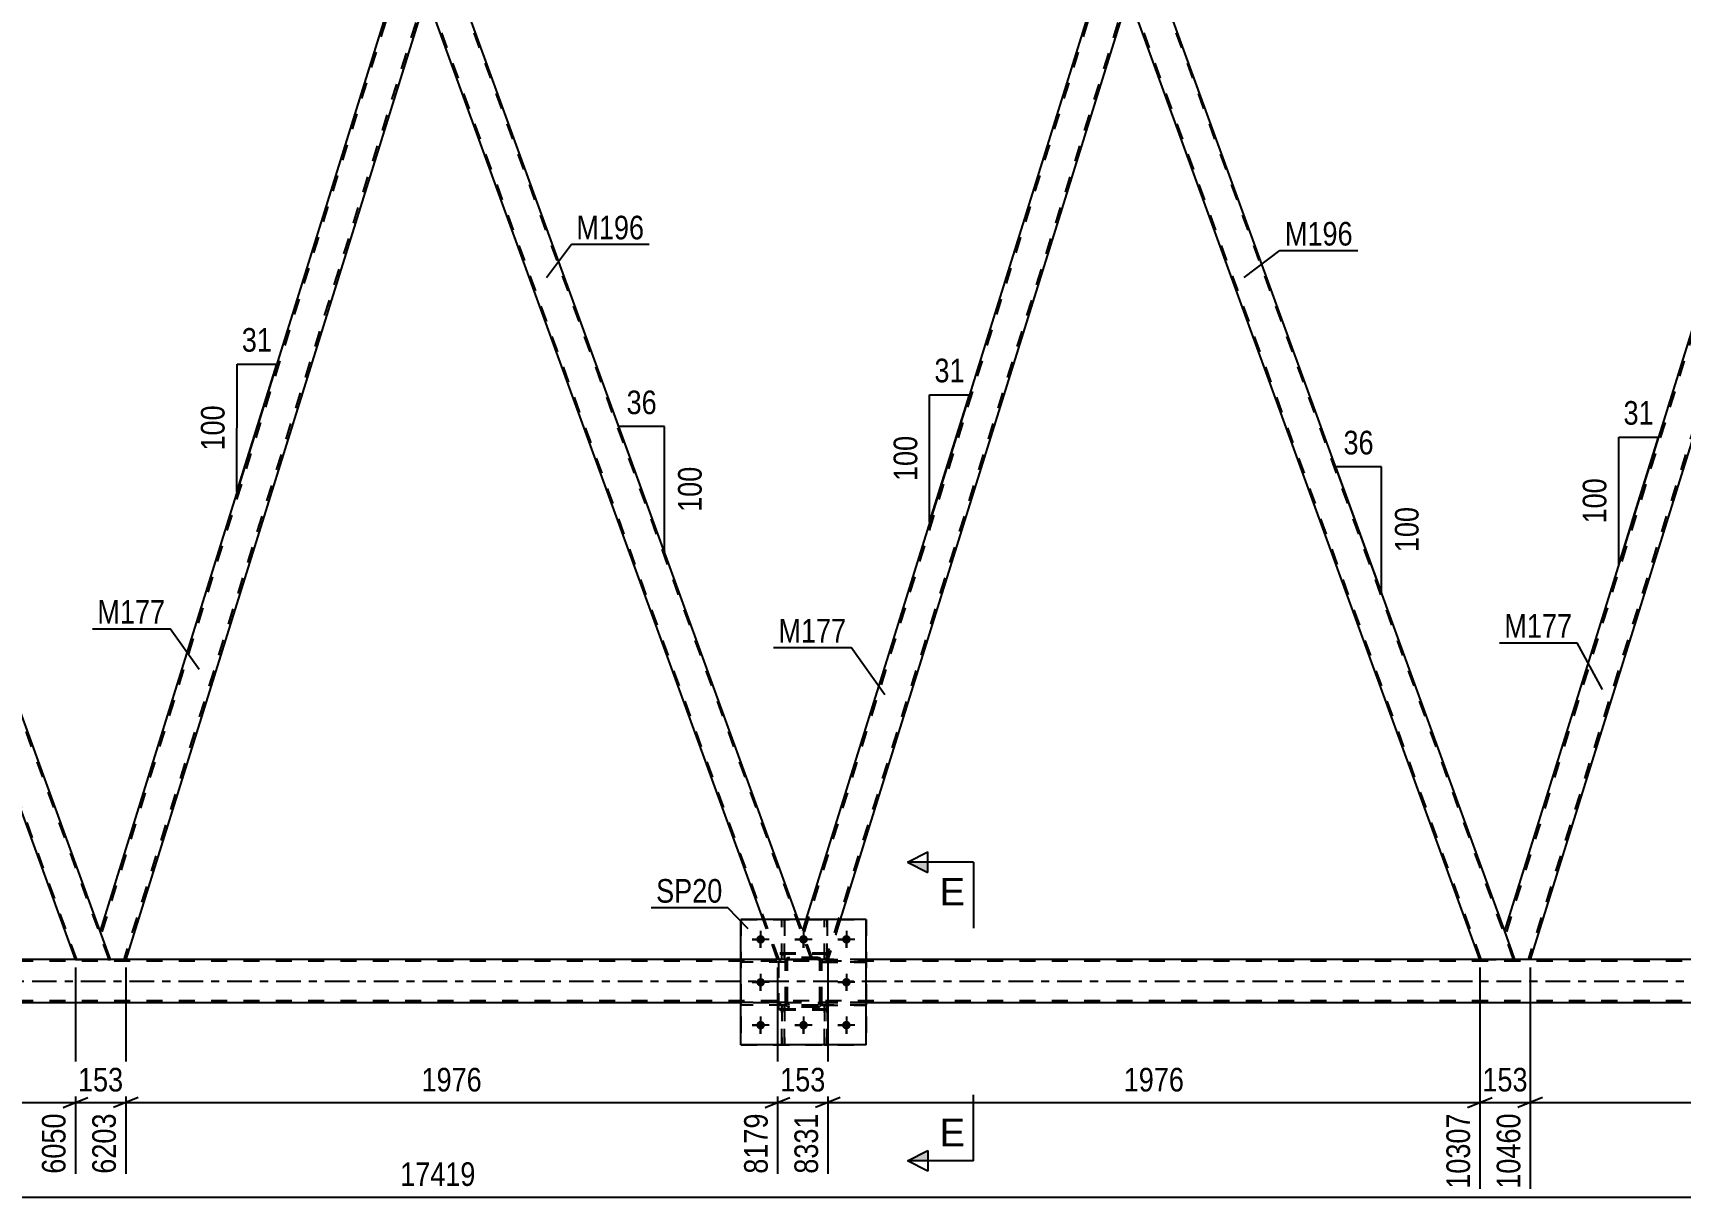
# Model space of a CAD drawing. Header units: millimetres. Extents: x -85 to 756, y -444 to 150.
# Drawn here: x 284.4 to 484.1, y -152 to -10.9 of the extents above; entities that cross this region are included whole.
import ezdxf

# ---------------------------------------------------------------- set-up
doc = ezdxf.new("R2010")
doc.units = ezdxf.units.MM
doc.linetypes.add('DXK_LINE_DOT2', pattern=[3.9198, 1.9599, -1.9599])
doc.linetypes.add('DXK_LINE_DOT3', pattern=[5.9187, 2.979, -0.9799, 0.9799, -0.9799])
doc.styles.add('Arial', font='ARIAL.TTF', dxfattribs={"height": 0.2})
doc.styles.add('Arial Narrow', font='ARIALN.TTF', dxfattribs={"height": 0.2})

# ---------------------------------------------------------------- blocks, each defined once
blk = doc.blocks.new('Bolt-814409655-4059 - 3620')
at = {"linetype": 'Continuous'}
for points in [[(373.18, -120.8, -1), (372.14, -120.8, -1)], [(378.38, -120.8, -1), (377.34, -120.8, -1)], [(383.58, -120.8, -1), (382.54, -120.8, -1)], [(373.18, -126, -1), (372.14, -126, -1)], [(383.58, -126, -1), (382.54, -126, -1)], [(373.18, -131.2, -1), (372.14, -131.2, -1)], [(378.38, -131.2, -1), (377.34, -131.2, -1)], [(383.58, -131.2, -1), (382.54, -131.2, -1)]]:
    blk.add_hatch(color=1, dxfattribs=at).paths.add_polyline_path(points)
at = {"color": 1, "linetype": 'Continuous'}
for p, q in [((372.66, -119.76), (372.66, -121.84)), ((377.86, -119.76), (377.86, -121.84)), ((383.06, -119.76), (383.06, -121.84)), ((373.7, -120.8), (371.62, -120.8)), ((378.9, -120.8), (376.82, -120.8)), ((384.1, -120.8), (382.02, -120.8)), ((372.66, -124.96), (372.66, -127.04)), ((383.06, -124.96), (383.06, -127.04)), ((373.7, -126), (371.62, -126)), ((384.1, -126), (382.02, -126)), ((373.7, -131.2), (371.62, -131.2)), ((372.66, -130.16), (372.66, -132.24)), ((378.9, -131.2), (376.82, -131.2)), ((377.86, -130.16), (377.86, -132.24)), ((384.1, -131.2), (382.02, -131.2)), ((383.06, -130.16), (383.06, -132.24))]:
    blk.add_line(p, q, dxfattribs=at)
blk = doc.blocks.new('Part-814409655-3860 - 3620')
at = {"color": 7, "linetype": 'DXK_LINE_DOT2'}
for p, q in [((380.42, -133.6), (380.42, -128.77)), ((380.42, -128.77), (380.74, -128.77)), ((380.42, -129.37), (380.74, -129.37)), ((380.74, -128.77), (380.74, -133.6)), ((380.74, -133.6), (380.42, -133.6))]:
    blk.add_line(p, q, dxfattribs=at)
blk = doc.blocks.new('Part-814409655-4103 - 3620')
at = {"color": 7, "linetype": 'DXK_LINE_DOT2'}
for p, q in [((380.06, -123.56), (380.06, -123.24)), ((380.06, -123.24), (385.46, -123.24)), ((385.46, -123.56), (380.06, -123.56)), ((380.66, -123.56), (380.66, -123.24)), ((385.46, -123.24), (385.46, -123.56))]:
    blk.add_line(p, q, dxfattribs=at)
blk = doc.blocks.new('Part-814409655-3942 - 3620')
at = {"color": 7, "linetype": 'DXK_LINE_DOT2'}
for p, q in [((375.22, -123.25), (375.22, -118.4)), ((375.22, -118.4), (375.54, -118.4)), ((375.54, -118.4), (375.54, -123.25)), ((375.22, -122.65), (375.54, -122.65)), ((375.54, -123.25), (375.22, -123.25))]:
    blk.add_line(p, q, dxfattribs=at)
blk = doc.blocks.new('Part-814409655-4102 - 3620')
at = {"color": 7, "linetype": 'DXK_LINE_DOT2'}
for p, q in [((375.66, -123.48), (375.7, -123.3)), ((375.7, -123.3), (375.66, -123.48)), ((375.66, -128.52), (375.66, -123.48)), ((375.9, -123.48), (375.92, -123.39)), ((375.9, -128.52), (375.9, -123.48)), ((375.92, -123.39), (375.97, -123.31)), ((375.96, -123.04), (376.14, -123)), ((376.14, -123), (375.96, -123.04)), ((375.97, -123.31), (376.05, -123.26)), ((376.05, -123.26), (376.14, -123.24)), ((379.58, -123), (376.14, -123)), ((376.14, -123.24), (379.58, -123.24)), ((379.58, -123), (379.77, -123.04)), ((379.77, -123.04), (379.58, -123)), ((379.58, -123.24), (379.67, -123.26)), ((379.67, -123.26), (379.75, -123.31)), ((379.75, -123.31), (379.8, -123.39)), ((379.8, -123.39), (379.82, -123.48)), ((379.82, -128.52), (379.82, -123.48)), ((380.03, -123.3), (380.06, -123.48)), ((380.06, -123.48), (380.03, -123.3)), ((380.06, -128.52), (380.06, -123.48)), ((375.7, -128.71), (375.66, -128.52)), ((375.66, -128.52), (375.7, -128.71)), ((375.92, -128.62), (375.9, -128.52)), ((375.97, -128.69), (375.92, -128.62)), ((376.14, -129), (375.96, -128.97)), ((375.96, -128.97), (376.14, -129)), ((376.05, -128.75), (375.97, -128.69)), ((376.14, -128.76), (376.05, -128.75)), ((379.58, -128.76), (376.14, -128.76)), ((379.58, -129), (376.14, -129)), ((379.67, -128.75), (379.58, -128.76)), ((379.77, -128.97), (379.58, -129)), ((379.58, -129), (379.77, -128.97)), ((379.75, -128.69), (379.67, -128.75)), ((379.8, -128.62), (379.75, -128.69)), ((379.82, -128.52), (379.8, -128.62)), ((380.06, -128.52), (380.03, -128.71)), ((380.03, -128.71), (380.06, -128.52))]:
    blk.add_line(p, q, dxfattribs=at)
at = {"color": 7, "linetype": 'DXK_LINE_DOT3'}
blk.add_line((377.86, -126), (377.86, -126), dxfattribs=at)
at = {"color": 7, "linetype": 'DXK_LINE_DOT2'}
for centre, start, end in [((376.14, -123.48), 112.5, 157.5), ((376.14, -123.48), 112.5, 157.5), ((379.58, -123.48), 22.5, 67.5), ((379.58, -123.48), 22.5, 67.5), ((376.14, -128.52), 202.5, 247.5), ((376.14, -128.52), 202.5, 247.5), ((379.58, -128.52), 292.5, 337.5), ((379.58, -128.52), 292.5, 337.5)]:
    blk.add_arc(centre, 0.48, start, end, dxfattribs=at)
blk = doc.blocks.new('Part-814409655-3899 - 3620')
at = {"color": 2, "linetype": 'Continuous'}
for p, q in [((249.72, -2), (245.47, -2)), ((292.6, -119.8), (249.72, -2)), ((289.59, -123.22), (247, -6.2))]:
    blk.add_line(p, q, dxfattribs=at)
at = {"color": 7, "linetype": 'DXK_LINE_DOT2'}
for p, q in [((245.47, -2), (247, -6.2)), ((289.76, -123.22), (245.64, -2)), ((293.67, -123.22), (249.55, -2)), ((293.84, -123.22), (292.6, -119.8)), ((289.59, -123.22), (293.84, -123.22))]:
    blk.add_line(p, q, dxfattribs=at)
blk = doc.blocks.new('Part-814409655-3909 - 3620')
at = {"color": 2, "linetype": 'Continuous'}
for p, q in [((499.55, -2), (462.85, -119.75)), ((500.87, -2), (499.55, -2)), ((502.4, -6.2), (500.87, -2)), ((502.42, -6.25), (465.96, -123.22)), ((464.11, -123.22), (462.87, -119.8))]:
    blk.add_line(p, q, dxfattribs=at)
at = {"color": 7, "linetype": 'DXK_LINE_DOT2'}
for p, q in [((499.8, -2), (462.99, -120.12)), ((502.28, -5.88), (465.71, -123.22)), ((502.42, -6.25), (502.4, -6.2)), ((502.42, -6.25), (502.4, -6.2)), ((462.85, -119.75), (462.87, -119.8)), ((465.96, -123.22), (464.11, -123.22))]:
    blk.add_line(p, q, dxfattribs=at)
blk = doc.blocks.new('Part-814409655-3914 - 3620')
at = {"color": 2, "linetype": 'Continuous'}
for p, q in [((334.86, -2), (330.6, -2)), ((377.23, -118.4), (334.86, -2)), ((372.97, -118.4), (332.13, -6.2))]:
    blk.add_line(p, q, dxfattribs=at)
at = {"color": 7, "linetype": 'DXK_LINE_DOT2'}
for p, q in [((330.6, -2), (332.13, -6.2)), ((374.89, -123.22), (330.77, -2)), ((378.81, -123.22), (334.69, -2)), ((374.72, -123.22), (372.97, -118.4)), ((378.98, -123.22), (377.23, -118.4)), ((378.98, -123.22), (374.72, -123.22))]:
    blk.add_line(p, q, dxfattribs=at)
blk = doc.blocks.new('Part-814409655-3919 - 3620')
at = {"color": 2, "linetype": 'Continuous'}
for p, q in [((329.28, -2), (292.58, -119.75)), ((330.6, -2), (329.28, -2)), ((332.13, -6.2), (330.6, -2)), ((332.15, -6.25), (295.69, -123.22)), ((293.84, -123.22), (292.6, -119.8))]:
    blk.add_line(p, q, dxfattribs=at)
at = {"color": 7, "linetype": 'DXK_LINE_DOT2'}
for p, q in [((329.54, -2), (292.72, -120.12)), ((332.01, -5.88), (295.44, -123.22)), ((332.15, -6.25), (332.13, -6.2)), ((332.15, -6.25), (332.13, -6.2)), ((292.58, -119.75), (292.6, -119.8)), ((295.69, -123.22), (293.84, -123.22))]:
    blk.add_line(p, q, dxfattribs=at)
blk = doc.blocks.new('Part-814409655-3929 - 3620')
at = {"color": 7, "linetype": 'DXK_LINE_DOT2'}
for p, q in [((370.26, -118.4), (385.46, -118.4)), ((370.26, -118.4), (370.26, -133.6)), ((385.46, -118.4), (385.46, -133.6)), ((370.26, -133.6), (385.46, -133.6))]:
    blk.add_line(p, q, dxfattribs=at)
blk = doc.blocks.new('Part-814409655-3934 - 3620')
at = {"color": 7, "linetype": 'DXK_LINE_DOT2'}
for p, q in [((656.85, -123.46), (47.58, -123.46)), ((385.46, -123.22), (370.26, -123.22)), ((656.85, -128.26), (47.58, -128.26)), ((385.46, -128.5), (370.26, -128.5))]:
    blk.add_line(p, q, dxfattribs=at)
at = {"color": 2, "linetype": 'Continuous'}
for p, q in [((370.26, -123.22), (215.19, -123.22)), ((540.53, -123.22), (385.46, -123.22)), ((370.26, -128.5), (215.19, -128.5)), ((540.53, -128.5), (385.46, -128.5))]:
    blk.add_line(p, q, dxfattribs=at)
at = {"color": 7, "linetype": 'DXK_LINE_DOT3'}
blk.add_line((47.58, -125.86), (656.85, -125.86), dxfattribs=at)
blk = doc.blocks.new('Part-814409655-3939 - 3620')
at = {"color": 2, "linetype": 'Continuous'}
for p, q in [((385.46, -118.4), (370.26, -118.4)), ((370.26, -133.6), (370.26, -118.4)), ((385.46, -133.6), (385.46, -118.4)), ((385.46, -133.6), (370.26, -133.6))]:
    blk.add_line(p, q, dxfattribs=at)
blk = doc.blocks.new('Part-814409655-3969 - 3620')
at = {"color": 7, "linetype": 'DXK_LINE_DOT2'}
for p, q in [((414.67, -2), (377.85, -120.12)), ((417.15, -5.88), (380.57, -123.22)), ((417.28, -6.25), (417.26, -6.2)), ((417.28, -6.25), (417.26, -6.2)), ((378.14, -118.4), (377.72, -119.75)), ((378.98, -123.22), (377.72, -119.75)), ((382.32, -118.4), (380.82, -123.22)), ((380.82, -123.22), (378.98, -123.22))]:
    blk.add_line(p, q, dxfattribs=at)
at = {"color": 2, "linetype": 'Continuous'}
for p, q in [((414.42, -2), (378.14, -118.4)), ((415.74, -2), (414.42, -2)), ((417.26, -6.2), (415.74, -2)), ((417.28, -6.25), (382.32, -118.4))]:
    blk.add_line(p, q, dxfattribs=at)
blk = doc.blocks.new('Part-814409655-3974 - 3620')
at = {"color": 2, "linetype": 'Continuous'}
for p, q in [((419.99, -2), (415.74, -2)), ((462.87, -119.8), (419.99, -2)), ((459.86, -123.22), (417.26, -6.2))]:
    blk.add_line(p, q, dxfattribs=at)
at = {"color": 7, "linetype": 'DXK_LINE_DOT2'}
for p, q in [((415.74, -2), (417.26, -6.2)), ((460.03, -123.22), (415.91, -2)), ((463.94, -123.22), (419.82, -2)), ((464.11, -123.22), (462.87, -119.8)), ((459.86, -123.22), (464.11, -123.22))]:
    blk.add_line(p, q, dxfattribs=at)
blk = doc.blocks.new('Part-814409655-3989 - 3620')
at = {"color": 7, "linetype": 'DXK_LINE_DOT2'}
for p, q in [((385.46, -128.44), (380.06, -128.44)), ((380.06, -128.44), (380.06, -128.76)), ((380.06, -128.76), (385.46, -128.76)), ((380.66, -128.76), (380.66, -128.44)), ((385.46, -128.76), (385.46, -128.44))]:
    blk.add_line(p, q, dxfattribs=at)
blk = doc.blocks.new('Part-814409655-3992 - 3620')
at = {"color": 7, "linetype": 'DXK_LINE_DOT2'}
for p, q in [((385.46, -123.24), (380.06, -123.24)), ((380.06, -123.24), (380.06, -123.56)), ((380.06, -123.56), (385.46, -123.56)), ((380.66, -123.56), (380.66, -123.24)), ((385.46, -123.56), (385.46, -123.24))]:
    blk.add_line(p, q, dxfattribs=at)
blk = doc.blocks.new('Part-814409655-3995 - 3620')
at = {"color": 7, "linetype": 'DXK_LINE_DOT2'}
for p, q in [((375.66, -128.44), (370.26, -128.44)), ((370.26, -128.44), (370.26, -128.76)), ((375.66, -128.76), (370.26, -128.76)), ((375.06, -128.76), (375.06, -128.44)), ((375.66, -128.76), (375.66, -128.44))]:
    blk.add_line(p, q, dxfattribs=at)
blk = doc.blocks.new('Part-814409655-3998 - 3620')
at = {"color": 7, "linetype": 'DXK_LINE_DOT2'}
for p, q in [((375.66, -123.24), (370.26, -123.24)), ((370.26, -123.24), (370.26, -123.56)), ((375.66, -123.56), (370.26, -123.56)), ((375.06, -123.56), (375.06, -123.24)), ((375.66, -123.56), (375.66, -123.24))]:
    blk.add_line(p, q, dxfattribs=at)
blk = doc.blocks.new('Part-814409655-4024 - 3620')
at = {"color": 7, "linetype": 'DXK_LINE_DOT2'}
for p, q in [((375.54, -128.77), (375.22, -128.77)), ((375.22, -128.77), (375.22, -133.6)), ((375.22, -129.37), (375.54, -129.37)), ((375.54, -133.6), (375.54, -128.77)), ((375.22, -133.6), (375.54, -133.6))]:
    blk.add_line(p, q, dxfattribs=at)
blk = doc.blocks.new('Part-814409655-4047 - 3620')
at = {"color": 7, "linetype": 'DXK_LINE_DOT2'}
for p, q in [((380.74, -128.77), (380.42, -128.77)), ((380.42, -128.77), (380.42, -133.6)), ((380.42, -129.37), (380.74, -129.37)), ((380.74, -133.6), (380.74, -128.77)), ((380.42, -133.6), (380.74, -133.6))]:
    blk.add_line(p, q, dxfattribs=at)
blk = doc.blocks.new('Part-814409655-4058 - 3620')
at = {"color": 7, "linetype": 'DXK_LINE_DOT2'}
for p, q in [((380.42, -123.25), (380.42, -118.4)), ((380.42, -118.4), (380.74, -118.4)), ((380.74, -118.4), (380.74, -123.25)), ((380.42, -122.65), (380.74, -122.65)), ((380.74, -123.25), (380.42, -123.25))]:
    blk.add_line(p, q, dxfattribs=at)
blk = doc.blocks.new('Bolt-814409655-4060 - 3620')
at = {"color": 1, "linetype": 'Continuous'}
for p, q in [((372.66, -119.76), (372.66, -120.46)), ((377.86, -119.76), (377.86, -120.46)), ((383.06, -119.76), (383.06, -120.46)), ((371.62, -120.8), (372.32, -120.8)), ((372.66, -121.84), (372.66, -121.15)), ((373.7, -120.8), (373.01, -120.8)), ((376.82, -120.8), (377.52, -120.8)), ((377.86, -121.84), (377.86, -121.15)), ((378.9, -120.8), (378.21, -120.8)), ((382.02, -120.8), (382.72, -120.8)), ((383.06, -121.84), (383.06, -121.15)), ((384.1, -120.8), (383.41, -120.8)), ((372.66, -124.96), (372.66, -125.66)), ((383.06, -124.96), (383.06, -125.66)), ((371.62, -126), (372.32, -126)), ((372.66, -127.04), (372.66, -126.35)), ((373.7, -126), (373.01, -126)), ((382.02, -126), (382.72, -126)), ((383.06, -127.04), (383.06, -126.35)), ((384.1, -126), (383.41, -126)), ((371.62, -131.2), (372.32, -131.2)), ((372.66, -130.16), (372.66, -130.86)), ((372.66, -132.24), (372.66, -131.55)), ((373.7, -131.2), (373.01, -131.2)), ((376.82, -131.2), (377.52, -131.2)), ((377.86, -130.16), (377.86, -130.86)), ((377.86, -132.24), (377.86, -131.55)), ((378.9, -131.2), (378.21, -131.2)), ((382.02, -131.2), (382.72, -131.2)), ((383.06, -130.16), (383.06, -130.86)), ((383.06, -132.24), (383.06, -131.55)), ((384.1, -131.2), (383.41, -131.2))]:
    blk.add_line(p, q, dxfattribs=at)
blk = doc.blocks.new('Part-814409655-4066 - 3620')
at = {"color": 7, "linetype": 'DXK_LINE_DOT2'}
for p, q in [((375.22, -133.6), (375.22, -128.77)), ((375.22, -128.77), (375.54, -128.77)), ((375.22, -129.37), (375.54, -129.37)), ((375.54, -128.77), (375.54, -133.6)), ((375.54, -133.6), (375.22, -133.6))]:
    blk.add_line(p, q, dxfattribs=at)
blk = doc.blocks.new('Part-814409655-4070 - 3620')
at = {"color": 7, "linetype": 'DXK_LINE_DOT2'}
for p, q in [((375.66, -123.48), (375.7, -123.3)), ((375.7, -123.3), (375.66, -123.48)), ((375.66, -128.52), (375.66, -123.48)), ((375.9, -123.48), (375.92, -123.39)), ((375.9, -128.52), (375.9, -123.48)), ((375.92, -123.39), (375.97, -123.31)), ((375.96, -123.04), (376.14, -123)), ((376.14, -123), (375.96, -123.04)), ((375.97, -123.31), (376.05, -123.26)), ((376.05, -123.26), (376.14, -123.24)), ((379.58, -123), (376.14, -123)), ((376.14, -123.24), (379.58, -123.24)), ((379.58, -123), (379.77, -123.04)), ((379.77, -123.04), (379.58, -123)), ((379.58, -123.24), (379.67, -123.26)), ((379.67, -123.26), (379.75, -123.31)), ((379.75, -123.31), (379.8, -123.39)), ((379.8, -123.39), (379.82, -123.48)), ((379.82, -128.52), (379.82, -123.48)), ((380.03, -123.3), (380.06, -123.48)), ((380.06, -123.48), (380.03, -123.3)), ((380.06, -128.52), (380.06, -123.48)), ((375.7, -128.71), (375.66, -128.52)), ((375.66, -128.52), (375.7, -128.71)), ((375.92, -128.62), (375.9, -128.52)), ((375.97, -128.69), (375.92, -128.62)), ((376.14, -129), (375.96, -128.97)), ((375.96, -128.97), (376.14, -129)), ((376.05, -128.75), (375.97, -128.69)), ((376.14, -128.76), (376.05, -128.75)), ((379.58, -128.76), (376.14, -128.76)), ((379.58, -129), (376.14, -129)), ((379.67, -128.75), (379.58, -128.76)), ((379.77, -128.97), (379.58, -129)), ((379.58, -129), (379.77, -128.97)), ((379.75, -128.69), (379.67, -128.75)), ((379.8, -128.62), (379.75, -128.69)), ((379.82, -128.52), (379.8, -128.62)), ((380.06, -128.52), (380.03, -128.71)), ((380.03, -128.71), (380.06, -128.52))]:
    blk.add_line(p, q, dxfattribs=at)
at = {"color": 7, "linetype": 'DXK_LINE_DOT3'}
blk.add_line((377.86, -126), (377.86, -126), dxfattribs=at)
at = {"color": 7, "linetype": 'DXK_LINE_DOT2'}
for centre, start, end in [((376.14, -123.48), 112.5, 157.5), ((376.14, -123.48), 112.5, 157.5), ((379.58, -123.48), 22.5, 67.5), ((379.58, -123.48), 22.5, 67.5), ((376.14, -128.52), 202.5, 247.5), ((376.14, -128.52), 202.5, 247.5), ((379.58, -128.52), 292.5, 337.5), ((379.58, -128.52), 292.5, 337.5)]:
    blk.add_arc(centre, 0.48, start, end, dxfattribs=at)
blk = doc.blocks.new('Part-814409655-4071 - 3620')
at = {"color": 7, "linetype": 'DXK_LINE_DOT2'}
for p, q in [((380.86, -122.6), (374.86, -122.6)), ((374.86, -129.4), (374.86, -122.6)), ((380.86, -129.4), (380.86, -122.6)), ((380.86, -129.4), (374.86, -129.4))]:
    blk.add_line(p, q, dxfattribs=at)
blk = doc.blocks.new('Part-814409655-4072 - 3620')
at = {"color": 7, "linetype": 'DXK_LINE_DOT2'}
for p, q in [((380.06, -128.76), (380.06, -128.44)), ((380.06, -128.44), (385.46, -128.44)), ((385.46, -128.76), (380.06, -128.76)), ((380.66, -128.76), (380.66, -128.44)), ((385.46, -128.44), (385.46, -128.76))]:
    blk.add_line(p, q, dxfattribs=at)
blk = doc.blocks.new('Part-814409655-4075 - 3620')
at = {"color": 2, "linetype": 'Continuous'}
for p, q in [((380.42, -118.4), (380.42, -118.4)), ((380.74, -118.4), (380.42, -118.4)), ((380.74, -118.4), (380.74, -118.4))]:
    blk.add_line(p, q, dxfattribs=at)
at = {"color": 7, "linetype": 'DXK_LINE_DOT2'}
for p, q in [((380.42, -123.25), (380.42, -118.4)), ((380.74, -123.25), (380.74, -118.4)), ((380.42, -122.65), (380.74, -122.65)), ((380.74, -123.25), (380.42, -123.25))]:
    blk.add_line(p, q, dxfattribs=at)
blk = doc.blocks.new('Part-814409655-4101 - 3620')
at = {"color": 7, "linetype": 'DXK_LINE_DOT2'}
for p, q in [((380.86, -122.47), (374.86, -122.47)), ((374.86, -129.27), (374.86, -122.47)), ((380.86, -129.27), (380.86, -122.47)), ((380.86, -129.27), (374.86, -129.27))]:
    blk.add_line(p, q, dxfattribs=at)
blk = doc.blocks.new('Part-814409655-4106 - 3620')
at = {"color": 7, "linetype": 'DXK_LINE_DOT2'}
for p, q in [((375.66, -128.44), (370.26, -128.44)), ((370.26, -128.76), (370.26, -128.44)), ((375.66, -128.76), (370.26, -128.76)), ((375.06, -128.76), (375.06, -128.44)), ((375.66, -128.44), (375.66, -128.76))]:
    blk.add_line(p, q, dxfattribs=at)
blk = doc.blocks.new('Part-814409655-4109 - 3620')
at = {"color": 7, "linetype": 'DXK_LINE_DOT2'}
for p, q in [((375.66, -123.24), (370.26, -123.24)), ((370.26, -123.56), (370.26, -123.24)), ((375.66, -123.56), (370.26, -123.56)), ((375.06, -123.56), (375.06, -123.24)), ((375.66, -123.24), (375.66, -123.56))]:
    blk.add_line(p, q, dxfattribs=at)
blk = doc.blocks.new('Part-814409655-4110 - 3620')
at = {"color": 2, "linetype": 'Continuous'}
for p, q in [((375.22, -118.4), (375.22, -118.4)), ((375.54, -118.4), (375.22, -118.4)), ((375.54, -118.4), (375.54, -118.4))]:
    blk.add_line(p, q, dxfattribs=at)
at = {"color": 7, "linetype": 'DXK_LINE_DOT2'}
for p, q in [((375.22, -123.25), (375.22, -118.4)), ((375.54, -123.25), (375.54, -118.4)), ((375.22, -122.65), (375.54, -122.65)), ((375.54, -123.25), (375.22, -123.25))]:
    blk.add_line(p, q, dxfattribs=at)
blk = doc.blocks.new('AngleDimension-814409655-32255 - 3620')
at = {"color": 7, "linetype": 'Continuous'}
for p, q in [((393.15, -54.76), (397.97, -54.76)), ((393.15, -70.22), (397.97, -54.76)), ((393.15, -70.22), (393.15, -54.76)), ((393.9, -67.82), (397.97, -54.76))]:
    blk.add_line(p, q, dxfattribs=at)
at = {"color": 0}
for points in [[(397.99, -53.86), (397.99, -49.66), (393.13, -49.66), (393.13, -53.86)], [(392.25, -59.15), (388.05, -59.15), (388.05, -65.83), (392.25, -65.83)]]:
    blk.add_wipeout(points, dxfattribs=at)
at = {"color": 3, "style": 'Arial Narrow'}
blk.add_text('31', height=2.863, dxfattribs=at).set_placement((393.73, -53.26))
blk.add_text('100', height=2.863, rotation=90.0002, dxfattribs=at).set_placement((391.65, -65.23))
blk = doc.blocks.new('StraightDimension-814409655-5294 - 3620')
at = {"color": 7, "linetype": 'Continuous'}
for p, q in [((459.86, -124.22), (459.86, -151.03)), ((465.96, -124.22), (465.96, -151.03)), ((458.36, -141.19), (461.36, -139.99)), ((459.86, -140.59), (465.96, -140.59)), ((467.46, -139.99), (464.46, -141.19))]:
    blk.add_line(p, q, dxfattribs=at)
at = {"color": 0}
blk.add_wipeout([(466.25, -139.84), (466.25, -135.64), (459.56, -135.64), (459.56, -139.84)], dxfattribs=at)
at = {"color": 0, "linetype": 'Continuous'}
blk.add_wipeout([(465.36, -141.29), (461.16, -141.29), (461.16, -151.63), (465.36, -151.63)], dxfattribs=at)
at = {"color": 3, "style": 'Arial Narrow'}
blk.add_text('153', height=2.863, dxfattribs=at).set_placement((460.16, -139.24))
at = {"color": 3, "linetype": 'Continuous', "style": 'Arial Narrow'}
blk.add_text('10460', height=2.863, rotation=90.0002, dxfattribs=at).set_placement((464.76, -151.03))
blk = doc.blocks.new('StraightDimension-814409655-5270 - 3620')
at = {"color": 7, "linetype": 'Continuous'}
for p, q in [((380.82, -124.22), (380.82, -149.21)), ((459.86, -124.22), (459.86, -151.03)), ((382.32, -139.99), (379.32, -141.19)), ((380.82, -140.59), (459.86, -140.59)), ((458.36, -141.19), (461.36, -139.99))]:
    blk.add_line(p, q, dxfattribs=at)
at = {"color": 0}
blk.add_wipeout([(424.6, -139.84), (424.6, -135.64), (416.08, -135.64), (416.08, -139.84)], dxfattribs=at)
at = {"color": 0, "linetype": 'Continuous'}
blk.add_wipeout([(459.26, -141.29), (455.06, -141.29), (455.06, -151.63), (459.26, -151.63)], dxfattribs=at)
at = {"color": 3, "style": 'Arial Narrow'}
blk.add_text('1976', height=2.863, dxfattribs=at).set_placement((416.68, -139.24))
at = {"color": 3, "linetype": 'Continuous', "style": 'Arial Narrow'}
blk.add_text('10307', height=2.863, rotation=90.0002, dxfattribs=at).set_placement((458.66, -151.03))
blk = doc.blocks.new('AngleDimension-814409655-32283 - 3620')
at = {"color": 7, "linetype": 'Continuous'}
for p, q in [((476.69, -59.9), (481.51, -59.9)), ((476.69, -75.36), (481.51, -59.9)), ((476.69, -75.36), (476.69, -59.9)), ((478.24, -70.36), (481.51, -59.9))]:
    blk.add_line(p, q, dxfattribs=at)
at = {"color": 0}
for points in [[(481.52, -59), (481.52, -54.8), (476.67, -54.8), (476.67, -59)], [(475.79, -64.29), (471.59, -64.29), (471.59, -70.97), (475.79, -70.97)]]:
    blk.add_wipeout(points, dxfattribs=at)
at = {"color": 3, "style": 'Arial Narrow'}
blk.add_text('31', height=2.863, dxfattribs=at).set_placement((477.27, -58.4))
blk.add_text('100', height=2.863, rotation=90.0002, dxfattribs=at).set_placement((475.19, -70.37))
blk = doc.blocks.new('StraightDimension-814409655-5222 - 3620')
at = {"color": 7, "linetype": 'Continuous'}
for p, q in [((295.69, -124.22), (295.69, -149.21)), ((374.72, -124.22), (374.72, -149.21)), ((297.19, -139.99), (294.19, -141.19)), ((295.69, -140.59), (374.72, -140.59)), ((373.22, -141.19), (376.22, -139.99))]:
    blk.add_line(p, q, dxfattribs=at)
at = {"color": 0}
blk.add_wipeout([(339.46, -139.84), (339.46, -135.64), (330.95, -135.64), (330.95, -139.84)], dxfattribs=at)
at = {"color": 0, "linetype": 'Continuous'}
blk.add_wipeout([(374.12, -141.29), (369.92, -141.29), (369.92, -149.81), (374.12, -149.81)], dxfattribs=at)
at = {"color": 3, "style": 'Arial Narrow'}
blk.add_text('1976', height=2.863, dxfattribs=at).set_placement((331.55, -139.24))
at = {"color": 3, "linetype": 'Continuous', "style": 'Arial Narrow'}
blk.add_text('8179', height=2.863, rotation=90.0002, dxfattribs=at).set_placement((373.52, -149.21))
blk = doc.blocks.new('StraightDimension-814409655-5032 - 3620')
at = {"color": 7, "linetype": 'Continuous'}
blk.add_line((-0.64, -152.04), (667.71, -152.04), dxfattribs=at)
at = {"color": 0}
blk.add_wipeout([(338.7, -151.29), (338.7, -147.09), (328.36, -147.09), (328.36, -151.29)], dxfattribs=at)
at = {"color": 3, "style": 'Arial Narrow'}
blk.add_text('17419', height=2.863, dxfattribs=at).set_placement((328.96, -150.69))
blk = doc.blocks.new('AngleDimension-814409655-4305 - 3620')
at = {"color": 7, "linetype": 'Continuous'}
for p, q in [((443.84, -67.52), (442.38, -63.5)), ((447.92, -63.5), (442.38, -63.5)), ((447.92, -78.72), (442.38, -63.5)), ((447.92, -78.72), (447.92, -63.5))]:
    blk.add_line(p, q, dxfattribs=at)
at = {"color": 0}
for points in [[(447.57, -62.6), (447.57, -58.4), (442.72, -58.4), (442.72, -62.6)], [(453.02, -67.77), (448.82, -67.77), (448.82, -74.45), (453.02, -74.45)]]:
    blk.add_wipeout(points, dxfattribs=at)
at = {"color": 3, "style": 'Arial Narrow'}
blk.add_text('36', height=2.863, dxfattribs=at).set_placement((443.32, -62))
blk.add_text('100', height=2.863, rotation=90.0002, dxfattribs=at).set_placement((452.42, -73.85))
blk = doc.blocks.new('AngleDimension-814409655-4319 - 3620')
at = {"color": 7, "linetype": 'Continuous'}
for p, q in [((361.01, -58.62), (355.47, -58.62)), ((361.01, -73.84), (355.47, -58.62)), ((361.01, -73.84), (361.01, -58.62)), ((360.87, -73.48), (361.01, -73.84))]:
    blk.add_line(p, q, dxfattribs=at)
at = {"color": 0}
for points in [[(360.66, -57.72), (360.66, -53.52), (355.81, -53.52), (355.81, -57.72)], [(366.11, -62.89), (361.91, -62.89), (361.91, -69.57), (366.11, -69.57)]]:
    blk.add_wipeout(points, dxfattribs=at)
at = {"color": 3, "style": 'Arial Narrow'}
blk.add_text('36', height=2.863, dxfattribs=at).set_placement((356.41, -57.12))
blk.add_text('100', height=2.863, rotation=90.0002, dxfattribs=at).set_placement((365.51, -68.97))
blk = doc.blocks.new('StraightDimension-814409655-5174 - 3620')
at = {"color": 7, "linetype": 'Continuous'}
for p, q in [((210.56, -124.22), (210.56, -149.21)), ((289.59, -124.22), (289.59, -149.21)), ((212.06, -139.99), (209.06, -141.19)), ((210.56, -140.59), (289.59, -140.59)), ((288.09, -141.19), (291.09, -139.99))]:
    blk.add_line(p, q, dxfattribs=at)
at = {"color": 0}
blk.add_wipeout([(254.33, -139.84), (254.33, -135.64), (245.82, -135.64), (245.82, -139.84)], dxfattribs=at)
at = {"color": 0, "linetype": 'Continuous'}
blk.add_wipeout([(288.99, -141.29), (284.79, -141.29), (284.79, -149.81), (288.99, -149.81)], dxfattribs=at)
at = {"color": 3, "style": 'Arial Narrow'}
blk.add_text('1976', height=2.863, dxfattribs=at).set_placement((246.42, -139.24))
at = {"color": 3, "linetype": 'Continuous', "style": 'Arial Narrow'}
blk.add_text('6050', height=2.863, rotation=90.0002, dxfattribs=at).set_placement((288.39, -149.21))
blk = doc.blocks.new('StraightDimension-814409655-5198 - 3620')
at = {"color": 7, "linetype": 'Continuous'}
for p, q in [((289.59, -124.22), (289.59, -149.21)), ((295.69, -124.22), (295.69, -149.21)), ((288.09, -141.19), (291.09, -139.99)), ((289.59, -140.59), (295.69, -140.59)), ((297.19, -139.99), (294.19, -141.19))]:
    blk.add_line(p, q, dxfattribs=at)
at = {"color": 0}
blk.add_wipeout([(295.98, -139.84), (295.98, -135.64), (289.3, -135.64), (289.3, -139.84)], dxfattribs=at)
at = {"color": 0, "linetype": 'Continuous'}
blk.add_wipeout([(295.09, -141.29), (290.89, -141.29), (290.89, -149.81), (295.09, -149.81)], dxfattribs=at)
at = {"color": 3, "style": 'Arial Narrow'}
blk.add_text('153', height=2.863, dxfattribs=at).set_placement((289.9, -139.24))
at = {"color": 3, "linetype": 'Continuous', "style": 'Arial Narrow'}
blk.add_text('6203', height=2.863, rotation=90.0002, dxfattribs=at).set_placement((294.49, -149.21))
blk = doc.blocks.new('StraightDimension-814409655-5246 - 3620')
at = {"color": 7, "linetype": 'Continuous'}
for p, q in [((374.72, -124.22), (374.72, -149.21)), ((380.82, -124.22), (380.82, -149.21)), ((373.22, -141.19), (376.22, -139.99)), ((374.72, -140.59), (380.82, -140.59)), ((382.32, -139.99), (379.32, -141.19))]:
    blk.add_line(p, q, dxfattribs=at)
at = {"color": 0}
blk.add_wipeout([(381.12, -139.84), (381.12, -135.64), (374.43, -135.64), (374.43, -139.84)], dxfattribs=at)
at = {"color": 0, "linetype": 'Continuous'}
blk.add_wipeout([(380.22, -141.29), (376.02, -141.29), (376.02, -149.81), (380.22, -149.81)], dxfattribs=at)
at = {"color": 3, "style": 'Arial Narrow'}
blk.add_text('153', height=2.863, dxfattribs=at).set_placement((375.03, -139.24))
at = {"color": 3, "linetype": 'Continuous', "style": 'Arial Narrow'}
blk.add_text('8331', height=2.863, rotation=90.0002, dxfattribs=at).set_placement((379.62, -149.21))
blk = doc.blocks.new('StraightDimension-814409655-5318 - 3620')
at = {"color": 7, "linetype": 'Continuous'}
for p, q in [((465.96, -124.22), (465.96, -151.03)), ((544.99, -124.22), (544.99, -151.03)), ((467.46, -139.99), (464.46, -141.19)), ((465.96, -140.59), (544.99, -140.59)), ((543.49, -141.19), (546.49, -139.99))]:
    blk.add_line(p, q, dxfattribs=at)
at = {"color": 0}
blk.add_wipeout([(509.73, -139.84), (509.73, -135.64), (501.22, -135.64), (501.22, -139.84)], dxfattribs=at)
at = {"color": 0, "linetype": 'Continuous'}
blk.add_wipeout([(544.39, -141.29), (540.19, -141.29), (540.19, -151.63), (544.39, -151.63)], dxfattribs=at)
at = {"color": 3, "style": 'Arial Narrow'}
blk.add_text('1976', height=2.863, dxfattribs=at).set_placement((501.82, -139.24))
at = {"color": 3, "linetype": 'Continuous', "style": 'Arial Narrow'}
blk.add_text('12435', height=2.863, rotation=90.0002, dxfattribs=at).set_placement((543.79, -151.03))
blk = doc.blocks.new('AngleDimension-814409655-32269 - 3620')
at = {"color": 7, "linetype": 'Continuous'}
for p, q in [((309.17, -66.52), (313.99, -51.05)), ((309.17, -66.52), (309.18, -51.05)), ((309.18, -51.05), (313.99, -51.05)), ((309.35, -65.95), (309.17, -66.52))]:
    blk.add_line(p, q, dxfattribs=at)
at = {"color": 0}
for points in [[(314.01, -50.15), (314.02, -45.95), (309.16, -45.95), (309.16, -50.15)], [(308.28, -55.44), (304.08, -55.44), (304.07, -62.13), (308.27, -62.13)]]:
    blk.add_wipeout(points, dxfattribs=at)
at = {"color": 3, "style": 'Arial Narrow'}
for s, rotation, p in [('31', -0.0172, (309.76, -49.55)), ('100', 89.983, (307.67, -61.53))]:
    blk.add_text(s, height=2.863, rotation=rotation, dxfattribs=at).set_placement(p)
blk = doc.blocks.new('Mark-814409655-3905 - 3620')
at = {"color": 0}
blk.add_wipeout([(471.04, -84.23), (471.04, -81.23), (462.82, -81.23), (462.82, -84.23)], dxfattribs=at)
blk.add_wipeout([(471.04, -84.23), (471.04, -81.23), (462.82, -81.23), (462.82, -84.23)], dxfattribs=at)
at = {"color": 30, "linetype": 'Continuous'}
for p in [(462.22, -84.83), (474.72, -90.5)]:
    blk.add_line(p, (471.64, -84.83), dxfattribs=at)
at = {"color": 3, "style": 'Arial Narrow'}
blk.add_text('M177', height=2.863, dxfattribs=at).set_placement((462.82, -84.23))
blk = doc.blocks.new('Mark-814409655-3910 - 3620')
at = {"color": 0}
blk.add_wipeout([(358.54, -35.93), (358.54, -32.93), (350.32, -32.93), (350.32, -35.93)], dxfattribs=at)
blk.add_wipeout([(358.54, -35.93), (358.54, -32.93), (350.32, -32.93), (350.32, -35.93)], dxfattribs=at)
at = {"color": 30, "linetype": 'Continuous'}
for p, q in [((346.7, -40.54), (349.72, -36.53)), ((349.72, -36.53), (359.14, -36.53))]:
    blk.add_line(p, q, dxfattribs=at)
at = {"color": 3, "style": 'Arial Narrow'}
blk.add_text('M196', height=2.863, dxfattribs=at).set_placement((350.32, -35.93))
blk = doc.blocks.new('Mark-814409655-3915 - 3620')
at = {"color": 0}
blk.add_wipeout([(300.48, -82.53), (300.48, -79.53), (292.25, -79.53), (292.25, -82.53)], dxfattribs=at)
blk.add_wipeout([(300.48, -82.53), (300.48, -79.53), (292.25, -79.53), (292.25, -82.53)], dxfattribs=at)
at = {"color": 30, "linetype": 'Continuous'}
for p in [(291.65, -83.13), (304.61, -88.08)]:
    blk.add_line(p, (301.08, -83.13), dxfattribs=at)
at = {"color": 3, "style": 'Arial Narrow'}
blk.add_text('M177', height=2.863, dxfattribs=at).set_placement((292.25, -82.53))
blk = doc.blocks.new('Mark-814409655-3935 - 3620')
at = {"color": 0}
blk.add_wipeout([(368.03, -116.35), (368.03, -113.35), (359.99, -113.35), (359.99, -116.35)], dxfattribs=at)
blk.add_wipeout([(368.03, -116.35), (368.03, -113.35), (359.99, -113.35), (359.99, -116.35)], dxfattribs=at)
at = {"color": 30, "linetype": 'Continuous'}
for p in [(359.39, -116.95), (371.15, -119.53)]:
    blk.add_line(p, (368.63, -116.95), dxfattribs=at)
at = {"color": 3, "style": 'Arial Narrow'}
blk.add_text('SP20', height=2.863, dxfattribs=at).set_placement((359.99, -116.35))
blk = doc.blocks.new('Mark-814409655-3965 - 3620')
at = {"color": 0}
blk.add_wipeout([(383.04, -84.81), (383.04, -81.81), (374.82, -81.81), (374.82, -84.81)], dxfattribs=at)
blk.add_wipeout([(383.04, -84.81), (383.04, -81.81), (374.82, -81.81), (374.82, -84.81)], dxfattribs=at)
at = {"color": 30, "linetype": 'Continuous'}
for p in [(374.22, -85.41), (387.73, -91.17)]:
    blk.add_line(p, (383.64, -85.41), dxfattribs=at)
at = {"color": 3, "style": 'Arial Narrow'}
blk.add_text('M177', height=2.863, dxfattribs=at).set_placement((374.82, -84.81))
blk = doc.blocks.new('Mark-814409655-3970 - 3620')
at = {"color": 0}
blk.add_wipeout([(444.44, -36.68), (444.44, -33.68), (436.22, -33.68), (436.22, -36.68)], dxfattribs=at)
blk.add_wipeout([(444.44, -36.68), (444.44, -33.68), (436.22, -33.68), (436.22, -36.68)], dxfattribs=at)
at = {"color": 30, "linetype": 'Continuous'}
for p, q in [((431.29, -40.55), (435.62, -37.28)), ((435.62, -37.28), (445.04, -37.28))]:
    blk.add_line(p, q, dxfattribs=at)
at = {"color": 3, "style": 'Arial Narrow'}
blk.add_text('M196', height=2.863, dxfattribs=at).set_placement((436.22, -36.68))
blk = doc.blocks.new('SectionMark-814409655-5525 - 3620')
at = {"linetype": 'Continuous'}
for points in [[(392.95, -111.43), (392.95, -112.68), (390.45, -111.43)], [(392.95, -146.39), (392.95, -147.64), (390.45, -147.64)]]:
    blk.add_hatch(color=6, dxfattribs=at).paths.add_polyline_path(points)
at = {"color": 6, "linetype": 'Continuous'}
for p, q in [((390.45, -111.43), (392.95, -110.18)), ((398.45, -111.43), (390.45, -111.43)), ((390.45, -111.43), (392.95, -112.68)), ((392.95, -112.68), (392.95, -110.18)), ((398.45, -111.43), (398.45, -119.43)), ((398.45, -147.64), (398.45, -139.64)), ((390.45, -147.64), (392.95, -146.39)), ((398.45, -147.64), (390.45, -147.64)), ((392.95, -148.89), (390.45, -147.64)), ((392.95, -146.39), (392.95, -148.89))]:
    blk.add_line(p, q, dxfattribs=at)
at = {"color": 0, "linetype": 'Continuous'}
for points in [[(397.45, -116.68), (397.45, -113.18), (394.34, -113.18), (394.34, -116.68)], [(397.45, -145.89), (397.45, -142.39), (394.34, -142.39), (394.34, -145.89)]]:
    blk.add_wipeout(points, dxfattribs=at)
at = {"color": 3, "linetype": 'Continuous', "style": 'Arial'}
for p in [(394.34, -116.68), (394.34, -145.89)]:
    blk.add_text('E', height=3.34, dxfattribs=at).set_placement(p)

msp = doc.modelspace()

# ---------------------------------------------------------------- block references
for name in ['Part-814409655-3899 - 3620', 'Part-814409655-3919 - 3620', 'Part-814409655-3914 - 3620', 'Part-814409655-3969 - 3620', 'Part-814409655-3974 - 3620', 'Part-814409655-3909 - 3620', 'Part-814409655-3929 - 3620', 'Part-814409655-3939 - 3620', 'Bolt-814409655-4059 - 3620', 'Bolt-814409655-4060 - 3620', 'Part-814409655-3942 - 3620', 'Part-814409655-4110 - 3620', 'Part-814409655-4058 - 3620', 'Part-814409655-4075 - 3620', 'Part-814409655-3934 - 3620', 'Part-814409655-3998 - 3620', 'Part-814409655-4109 - 3620', 'Part-814409655-4101 - 3620', 'Part-814409655-4071 - 3620', 'Part-814409655-4102 - 3620', 'Part-814409655-4070 - 3620', 'Part-814409655-4103 - 3620', 'Part-814409655-3992 - 3620', 'Part-814409655-3995 - 3620', 'Part-814409655-4106 - 3620', 'Part-814409655-4024 - 3620', 'Part-814409655-4066 - 3620', 'Part-814409655-3989 - 3620', 'Part-814409655-4072 - 3620', 'Part-814409655-3860 - 3620', 'Part-814409655-4047 - 3620']:
    msp.add_blockref(name, (0, 0))

# ---------------------------------------------------------------- next in the draw order: block references
for name in ['AngleDimension-814409655-32255 - 3620', 'AngleDimension-814409655-32283 - 3620', 'StraightDimension-814409655-5222 - 3620', 'StraightDimension-814409655-5294 - 3620']:
    msp.add_blockref(name, (0, 0))

# ---------------------------------------------------------------- next in the draw order: block references
msp.add_blockref('StraightDimension-814409655-5270 - 3620', (0, 0))

# ---------------------------------------------------------------- next in the draw order: block references
msp.add_blockref('StraightDimension-814409655-5032 - 3620', (0, 0))

# ---------------------------------------------------------------- next in the draw order: block references
for name in ['Mark-814409655-3910 - 3620', 'Mark-814409655-3970 - 3620', 'AngleDimension-814409655-32269 - 3620', 'AngleDimension-814409655-4319 - 3620', 'AngleDimension-814409655-4305 - 3620', 'Mark-814409655-3915 - 3620', 'Mark-814409655-3965 - 3620', 'Mark-814409655-3905 - 3620', 'SectionMark-814409655-5525 - 3620', 'Mark-814409655-3935 - 3620', 'StraightDimension-814409655-5174 - 3620', 'StraightDimension-814409655-5246 - 3620', 'StraightDimension-814409655-5318 - 3620']:
    msp.add_blockref(name, (0, 0))

# ---------------------------------------------------------------- next in the draw order: block references
msp.add_blockref('StraightDimension-814409655-5198 - 3620', (0, 0))

doc.saveas('drawing.dxf')
